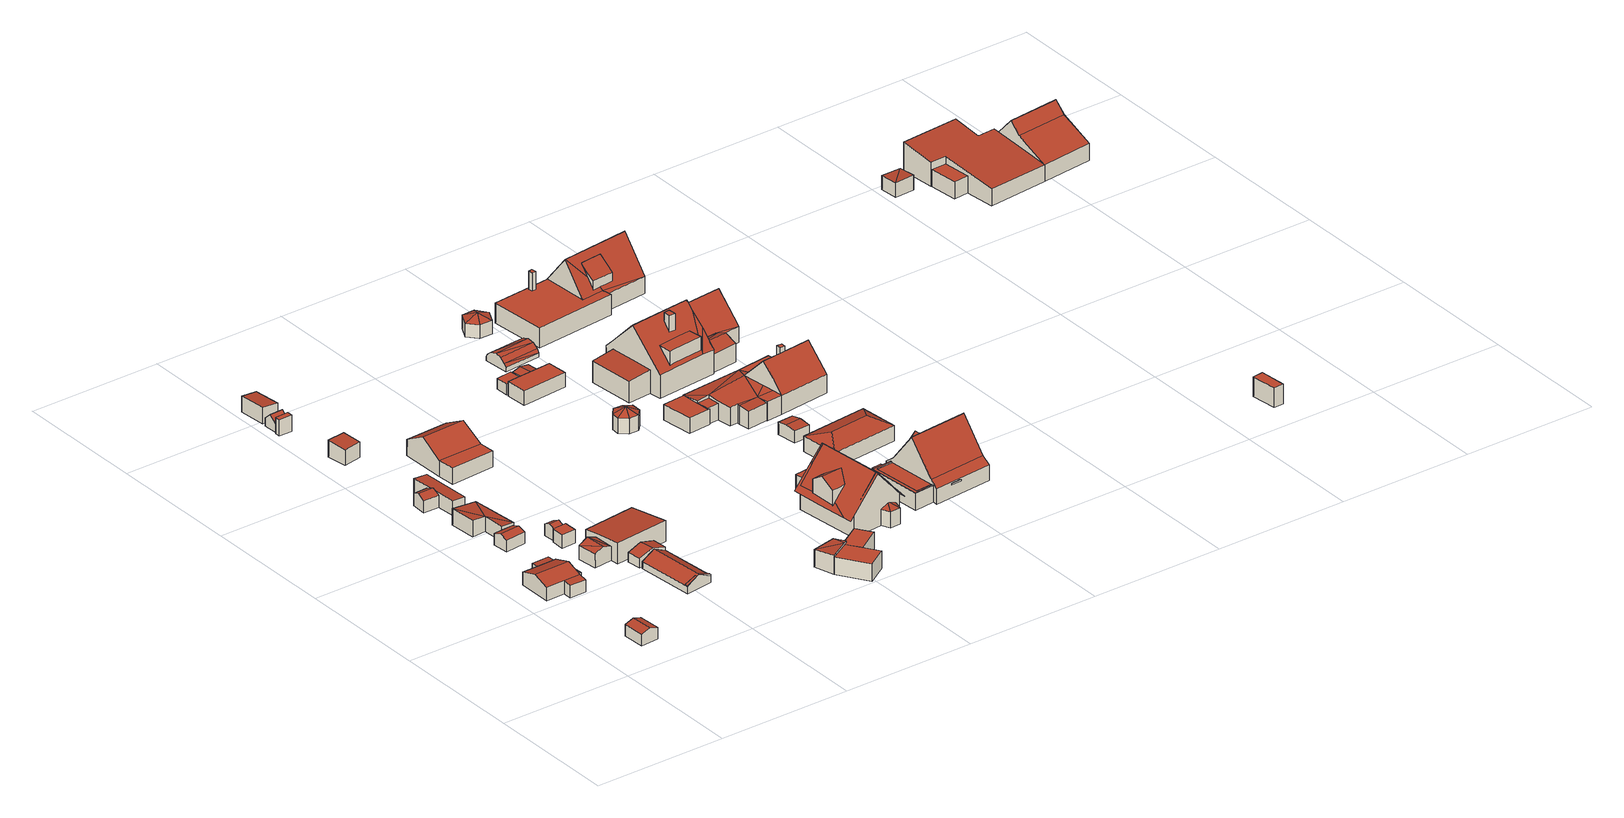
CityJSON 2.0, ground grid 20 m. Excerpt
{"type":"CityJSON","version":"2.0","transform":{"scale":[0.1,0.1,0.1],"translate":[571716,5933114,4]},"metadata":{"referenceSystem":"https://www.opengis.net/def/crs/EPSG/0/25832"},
"CityObjects":{
"building1":{"type":"Building","attributes":{"Grundfläche 2D":"9.107479","Grundhöhe NN":"5.268"},"geometry":[{"type":"Solid","lod":"3","boundaries":[[[[0,1,2,3]],[[4,0,3,5]],[[5,3,2,6,7]],[[4,5,7,8]],[[1,0,4,8,9]],[[2,1,9,6]],[[7,6,9,8]]]],"semantics":{"surfaces":[{"type":"RoofSurface"},{"type":"WallSurface"},{"type":"GroundSurface"}],"values":[[0,0,1,1,1,1,2]]}}]},
"building2":{"type":"Building","attributes":{"Grundfläche 2D":"30.522580","Grundhöhe NN":"5.311"},"geometry":[{"type":"Solid","lod":"3","boundaries":[[[[10,11,12,13,14]],[[13,15,16,14]],[[11,10,17,18,19]],[[12,11,19,20,21]],[[13,12,21,22]],[[15,13,22,23]],[[16,15,23,24]],[[17,10,14,16,24,25]],[[19,18,17,25,26,20]],[[21,20,26,25,24,23,22]]]],"semantics":{"surfaces":[{"type":"RoofSurface"},{"type":"WallSurface"},{"type":"GroundSurface"}],"values":[[0,0,0,1,1,1,1,1,1,2]]}}]},
"building3":{"type":"Building","attributes":{"Grundfläche 2D":"3.309579","Grundhöhe NN":"5.082"},"geometry":[{"type":"Solid","lod":"3","boundaries":[[[[27,28,18,29]],[[30,31,29,18]],[[31,32,27,29]],[[32,33,28,27]],[[33,30,18,28]],[[33,32,31,30]]]],"semantics":{"surfaces":[{"type":"RoofSurface"},{"type":"WallSurface"},{"type":"GroundSurface"}],"values":[[0,1,1,1,1,2]]}}]},
"building4":{"type":"Building","attributes":{"Grundfläche 2D":"2.795932","Grundhöhe NN":"5.050"},"geometry":[{"type":"Solid","lod":"3","boundaries":[[[[34,35,36,37]],[[35,34,38,39]],[[36,35,39,40]],[[37,36,40,41]],[[34,37,41,38]],[[39,38,41,40]]]],"semantics":{"surfaces":[{"type":"RoofSurface"},{"type":"WallSurface"},{"type":"GroundSurface"}],"values":[[0,1,1,1,1,2]]}}]},
"building5":{"type":"Building","attributes":{"Grundfläche 2D":"7.378023","Grundhöhe NN":"5.261"},"geometry":[{"type":"Solid","lod":"3","boundaries":[[[[42,43,44,45,46]],[[47,43,42,48]],[[49,46,45,44,50,51]],[[48,42,46,49,52]],[[47,48,52,53]],[[50,44,43,47,53]],[[52,49,51,50,53]]]],"semantics":{"surfaces":[{"type":"RoofSurface"},{"type":"WallSurface"},{"type":"GroundSurface"}],"values":[[0,0,1,1,1,1,2]]}}]},
"building6":{"type":"Building","attributes":{"Grundfläche 2D":"23.158324","Grundhöhe NN":"5.253"},"geometry":[{"type":"Solid","lod":"3","boundaries":[[[[54,55,56]],[[54,56,57]],[[54,57,58]],[[54,58,59]],[[51,60,56,55]],[[60,61,57,56]],[[61,62,58,57]],[[62,63,59,58]],[[63,64,54,59]],[[64,51,55,54]],[[64,63,62,61,60,51]]]],"semantics":{"surfaces":[{"type":"RoofSurface"},{"type":"WallSurface"},{"type":"GroundSurface"}],"values":[[0,0,0,0,1,1,1,1,1,1,2]]}}]},
"building7":{"type":"Building","attributes":{"Grundfläche 2D":"5.495051","Grundhöhe NN":"5.342"},"geometry":[{"type":"Solid","lod":"3","boundaries":[[[[65,66,67,68]],[[69,66,65,70]],[[68,67,71,72]],[[70,65,68,72,73]],[[69,70,73,74]],[[71,67,66,69,74]],[[73,72,71,74]]]],"semantics":{"surfaces":[{"type":"RoofSurface"},{"type":"WallSurface"},{"type":"GroundSurface"}],"values":[[0,0,1,1,1,1,2]]}}]},
"building8":{"type":"Building","attributes":{"Grundfläche 2D":"8.933098","Grundhöhe NN":"5.377"},"geometry":[{"type":"Solid","lod":"3","boundaries":[[[[75,76,77]],[[78,76,75]],[[78,75,79]],[[78,79,80]],[[77,76,81,82]],[[79,75,77,82,83]],[[80,79,83,84]],[[81,76,78,80,84]],[[82,81,84,83]]]],"semantics":{"surfaces":[{"type":"RoofSurface"},{"type":"WallSurface"},{"type":"GroundSurface"}],"values":[[0,0,0,0,1,1,1,1,2]]}}]},
"building9":{"type":"Building","attributes":{"Grundfläche 2D":"15.048621","Grundhöhe NN":"5.304"},"geometry":[{"type":"Solid","lod":"3","boundaries":[[[[85,86,87,88,89]],[[87,86,90,91]],[[89,88,87,91,92]],[[85,89,92,93]],[[86,85,93,90]],[[91,90,93,92]]]],"semantics":{"surfaces":[{"type":"RoofSurface"},{"type":"WallSurface"},{"type":"GroundSurface"}],"values":[[0,1,1,1,1,2]]}}]},
"building10":{"type":"Building","attributes":{"Grundfläche 2D":"4.086401","Grundhöhe NN":"5.202"},"geometry":[{"type":"Solid","lod":"3","boundaries":[[[[94,95,96,97]],[[95,94,98,99]],[[96,95,99,100]],[[97,96,100,101]],[[94,97,101,98]],[[99,98,101,100]]]],"semantics":{"surfaces":[{"type":"RoofSurface"},{"type":"WallSurface"},{"type":"GroundSurface"}],"values":[[0,1,1,1,1,2]]}}]},
"building11":{"type":"Building","attributes":{"Grundfläche 2D":"3.259705","Grundhöhe NN":"5.082"},"geometry":[{"type":"Solid","lod":"3","boundaries":[[[[102,103,104,105]],[[106,103,102,107]],[[105,104,108,109]],[[110,107,102,105,109,111]],[[106,107,110,112]],[[108,104,103,106,112]],[[111,109,108,112,110]]]],"semantics":{"surfaces":[{"type":"RoofSurface"},{"type":"WallSurface"},{"type":"GroundSurface"}],"values":[[0,0,1,1,1,1,2]]}}]},
"building12":{"type":"Building","attributes":{"Grundfläche 2D":"8.067990","Grundhöhe NN":"5.409"},"geometry":[{"type":"Solid","lod":"3","boundaries":[[[[113,114,115,116]],[[117,118,116,115]],[[118,119,113,116]],[[119,120,114,113]],[[120,117,115,114]],[[120,119,118,117]]]],"semantics":{"surfaces":[{"type":"RoofSurface"},{"type":"WallSurface"},{"type":"GroundSurface"}],"values":[[0,1,1,1,1,2]]}}]},
"building13":{"type":"Building","attributes":{"Grundfläche 2D":"1.731195","Grundhöhe NN":"5.186"},"geometry":[{"type":"Solid","lod":"3","boundaries":[[[[121,122,123,124]],[[125,126,124,123]],[[126,127,121,124]],[[127,128,122,121]],[[128,125,123,122]],[[128,127,126,125]]]],"semantics":{"surfaces":[{"type":"RoofSurface"},{"type":"WallSurface"},{"type":"GroundSurface"}],"values":[[0,1,1,1,1,2]]}}]},
"building14":{"type":"Building","attributes":{"Grundfläche 2D":"35.923125","Grundhöhe NN":"5.287"},"children":["building14-1"],"geometry":[{"type":"Solid","lod":"3","boundaries":[[[[129,130,131,132,133,134]],[[131,130,129,135,136,137]],[[135,129,134,138,139]],[[137,136,135,139,140]],[[132,131,137,140,141]],[[134,133,132,141,138]],[[139,138,141,140]]]],"semantics":{"surfaces":[{"type":"RoofSurface"},{"type":"WallSurface"},{"type":"GroundSurface"}],"values":[[0,0,1,1,1,1,2]]}}]},
"building14-1":{"type":"BuildingInstallation","parents":["building14"],"geometry":[{"type":"MultiSurface","lod":"3","boundaries":[[[142,130,131,143]],[[131,130,144,145]],[[130,142,133]],[[136,144,130]],[[136,137,145,144]],[[131,145,137]],[[132,143,131]],[[142,143,132,133]]],"semantics":{"surfaces":[{"type":"RoofSurface"},{"type":"WallSurface"}],"values":[0,0,1,1,1,1,1,1]}}]},
"building15":{"type":"Building","attributes":{"Grundfläche 2D":"4.136257","Grundhöhe NN":"5.397"},"geometry":[{"type":"Solid","lod":"3","boundaries":[[[[146,147,148,149]],[[150,147,146,151]],[[149,148,152,153]],[[151,146,149,153,154]],[[150,151,154,155]],[[152,148,147,150,155]],[[154,153,152,155]]]],"semantics":{"surfaces":[{"type":"RoofSurface"},{"type":"WallSurface"},{"type":"GroundSurface"}],"values":[[0,0,1,1,1,1,2]]}}]},
"building16":{"type":"Building","attributes":{"Grundfläche 2D":"9.701628","Grundhöhe NN":"5.287"},"geometry":[{"type":"Solid","lod":"3","boundaries":[[[[156,157,158,159]],[[160,156,159,161]],[[161,159,158,162,163]],[[160,161,163,164]],[[157,156,160,164,165]],[[158,157,165,162]],[[163,162,165,164]]]],"semantics":{"surfaces":[{"type":"RoofSurface"},{"type":"WallSurface"},{"type":"GroundSurface"}],"values":[[0,0,1,1,1,1,2]]}}]},
"building17":{"type":"Building","attributes":{"Grundfläche 2D":"10.445511","Grundhöhe NN":"5.448"},"geometry":[{"type":"Solid","lod":"3","boundaries":[[[[166,167,168,169]],[[170,171,169,168]],[[171,172,166,169]],[[172,173,167,166]],[[173,170,168,167]],[[173,172,171,170]]]],"semantics":{"surfaces":[{"type":"RoofSurface"},{"type":"WallSurface"},{"type":"GroundSurface"}],"values":[[0,1,1,1,1,2]]}}]},
"building18":{"type":"Building","attributes":{"Grundfläche 2D":"50.109393","Grundhöhe NN":"5.236"},"geometry":[{"type":"Solid","lod":"3","boundaries":[[[[174,175,176,177,178]],[[176,175,179,180]],[[178,177,176,180,181]],[[174,178,181,182]],[[175,174,182,179]],[[180,179,182,181]]]],"semantics":{"surfaces":[{"type":"RoofSurface"},{"type":"WallSurface"},{"type":"GroundSurface"}],"values":[[0,1,1,1,1,2]]}}]},
"building19":{"type":"Building","attributes":{"Grundfläche 2D":"62.368605","Grundhöhe NN":"5.323"},"geometry":[{"type":"Solid","lod":"3","boundaries":[[[[183,184,185,186]],[[187,184,183,188]],[[189,187,188,190]],[[186,185,191,192]],[[188,183,186,192,193]],[[191,185,184,187,194]],[[190,188,193,195]],[[189,190,195,196]],[[187,189,196,194]],[[192,191,194,196,195,193]]]],"semantics":{"surfaces":[{"type":"RoofSurface"},{"type":"WallSurface"},{"type":"GroundSurface"}],"values":[[0,0,0,1,1,1,1,1,1,2]]}}]},
"building20":{"type":"Building","attributes":{"Grundfläche 2D":"9.071957","Grundhöhe NN":"4.939"},"geometry":[{"type":"Solid","lod":"3","boundaries":[[[[197,198,199]],[[198,200,199]],[[201,198,197]],[[197,199,202,203]],[[201,197,203,204]],[[200,198,201,204,205]],[[199,200,205,202]],[[205,204,203,202]]]],"semantics":{"surfaces":[{"type":"RoofSurface"},{"type":"WallSurface"},{"type":"GroundSurface"}],"values":[[0,0,0,1,1,1,1,2]]}}]},
"building21":{"type":"Building","attributes":{"Grundfläche 2D":"18.110851","Grundhöhe NN":"4.936"},"geometry":[{"type":"Solid","lod":"3","boundaries":[[[[206,207,208,209]],[[207,206,204,210]],[[208,207,210,211]],[[209,208,211,212]],[[206,209,212,204]],[[210,204,212,211]]]],"semantics":{"surfaces":[{"type":"RoofSurface"},{"type":"WallSurface"},{"type":"GroundSurface"}],"values":[[0,1,1,1,1,2]]}}]},
"building22":{"type":"Building","attributes":{"Grundfläche 2D":"11.446775","Grundhöhe NN":"4.910"},"geometry":[{"type":"Solid","lod":"3","boundaries":[[[[213,214,215,209,216,217]],[[215,214,218,205]],[[209,215,205,212]],[[216,209,212,219]],[[217,216,219,220]],[[213,217,220,221]],[[214,213,221,218]],[[221,220,219,212,205,218]]]],"semantics":{"surfaces":[{"type":"RoofSurface"},{"type":"WallSurface"},{"type":"GroundSurface"}],"values":[[0,1,1,1,1,1,1,2]]}}]},
"building23":{"type":"Building","attributes":{"Grundfläche 2D":"4.540451","Grundhöhe NN":"5.444"},"geometry":[{"type":"Solid","lod":"3","boundaries":[[[[222,223,224,225]],[[226,227,225,224]],[[227,228,222,225]],[[228,229,223,222]],[[229,226,224,223]],[[229,228,227,226]]]],"semantics":{"surfaces":[{"type":"RoofSurface"},{"type":"WallSurface"},{"type":"GroundSurface"}],"values":[[0,1,1,1,1,2]]}}]},
"building24":{"type":"Building","attributes":{"Grundfläche 2D":"101.435921","Grundhöhe NN":"5.129"},"geometry":[{"type":"Solid","lod":"3","boundaries":[[[[230,231,232,233,234,235]],[[236,237,234,233,238,239]],[[240,241,242,243,244,245,246,247,248,249,250]],[[251,242,241,240,250,252,253,254,255],[256,257,258,259,260,239,238,233,232,231,261]],[[262,263,264]],[[264,263,265,266]],[[265,267,266]],[[268,269,270,271,272,273,274,275]],[[231,230,235,256,261]],[[237,236,239,260,259]],[[258,257,256,235,234,237,259]],[[276,266,267,277]],[[264,266,276,278]],[[278,279,262,264]],[[280,281,282,271,270,269]],[[272,271,282,283]],[[283,284,273,272]],[[269,268,275,274,273,284,285,286,287,240,288,289,290,291,292,280]],[[293,294,295,286,285,296]],[[265,263,262,279,297,298,299,241,300,293,296,277,267]],[[291,301,298,297,292]],[[276,277,296,285,284,283,282,281,280,292,297,279,278]],[[240,287,286,295,294,293,300,241,242,251,255,254,253,252,250]],[[241,299,298,301,291,290,289,288,240,250,249,248,247,246,245,244,243,242]]]],"semantics":{"surfaces":[{"type":"RoofSurface"},{"type":"WallSurface"},{"type":"GroundSurface"}],"values":[[0,0,0,0,0,0,0,0,1,1,1,1,1,1,1,1,1,1,1,1,1,2,0,0]]}}]},
"building25":{"type":"Building","attributes":{"Grundfläche 2D":"9.179767","Grundhöhe NN":"5.088"},"geometry":[{"type":"Solid","lod":"3","boundaries":[[[[302,303,304]],[[302,305,303]],[[302,304,306]],[[302,306,307]],[[302,307,308]],[[302,308,309]],[[302,309,310]],[[302,310,305]],[[311,312,304,303]],[[312,313,306,304]],[[313,314,307,306]],[[314,315,308,307]],[[315,316,309,308]],[[316,317,310,309]],[[317,318,305,310]],[[318,311,303,305]],[[312,311,318,317,316,315,314,313]]]],"semantics":{"surfaces":[{"type":"RoofSurface"},{"type":"WallSurface"},{"type":"GroundSurface"}],"values":[[0,0,0,0,0,0,0,0,1,1,1,1,1,1,1,1,2]]}}]},
"building26":{"type":"Building","attributes":{"Grundfläche 2D":"22.083072","Grundhöhe NN":"5.444"},"geometry":[{"type":"Solid","lod":"3","boundaries":[[[[319,320,321,322]],[[323,324,322,321]],[[324,325,319,322]],[[325,326,320,319]],[[326,323,321,320]],[[326,325,324,323]]]],"semantics":{"surfaces":[{"type":"RoofSurface"},{"type":"WallSurface"},{"type":"GroundSurface"}],"values":[[0,1,1,1,1,2]]}}]},
"building27":{"type":"Building","attributes":{"Grundfläche 2D":"4.870358","Grundhöhe NN":"5.444"},"geometry":[{"type":"Solid","lod":"3","boundaries":[[[[327,328,329,330]],[[331,328,327,332]],[[330,329,333,334]],[[332,327,330,334,335]],[[331,332,335,336]],[[333,329,328,331,336]],[[334,333,336,335]]]],"semantics":{"surfaces":[{"type":"RoofSurface"},{"type":"WallSurface"},{"type":"GroundSurface"}],"values":[[0,0,1,1,1,1,2]]}}]},
"building28":{"type":"Building","attributes":{"Grundfläche 2D":"22.021968","Grundhöhe NN":"5.492"},"geometry":[{"type":"Solid","lod":"3","boundaries":[[[[337,338,339]],[[340,338,337]],[[340,337,341]],[[342,341,343]],[[344,341,342]],[[340,341,344]],[[345,343,346]],[[342,343,345]],[[347,345,346,348]],[[349,348,350]],[[347,348,349]],[[339,338,351,352]],[[350,348,346,343,341,337,339,352,353]],[[349,350,353,354]],[[351,338,340,344,342,345,347,349,354,355]],[[354,353,352,351,355]]]],"semantics":{"surfaces":[{"type":"RoofSurface"},{"type":"WallSurface"},{"type":"GroundSurface"}],"values":[[0,0,0,0,0,0,0,0,0,0,0,1,1,1,1,2]]}}]},
"building29":{"type":"Building","attributes":{"Grundfläche 2D":"10.444288","Grundhöhe NN":"5.514"},"geometry":[{"type":"Solid","lod":"3","boundaries":[[[[356,357,358]],[[356,359,357]],[[356,358,360]],[[356,360,361]],[[356,361,362]],[[356,362,359]],[[363,364,358,357]],[[364,365,360,358]],[[365,366,361,360]],[[366,367,362,361]],[[367,368,359,362]],[[368,363,357,359]],[[368,367,366,365,364,363]]]],"semantics":{"surfaces":[{"type":"RoofSurface"},{"type":"WallSurface"},{"type":"GroundSurface"}],"values":[[0,0,0,0,0,0,1,1,1,1,1,1,2]]}}]},
"building30":{"type":"Building","attributes":{"Grundfläche 2D":"7.671510","Grundhöhe NN":"5.218"},"geometry":[{"type":"Solid","lod":"3","boundaries":[[[[369,370,371,372]],[[373,370,369,374]],[[372,371,375,376]],[[374,369,372,376,377]],[[373,374,377,378]],[[375,371,370,373,378]],[[376,375,378,377]]]],"semantics":{"surfaces":[{"type":"RoofSurface"},{"type":"WallSurface"},{"type":"GroundSurface"}],"values":[[0,0,1,1,1,1,2]]}}]},
"building31":{"type":"Building","attributes":{"Grundfläche 2D":"111.359344","Grundhöhe NN":"5.081"},"children":["building31-1","building31-2","building31-3","building31-4"],"geometry":[{"type":"Solid","lod":"3","boundaries":[[[[379,380,381,382,383,384,385]],[[386,387,388,389,390,391]],[[387,392,393,388]],[[392,394,395,393]],[[396,395,394,397,398,399,400,401]],[[383,382,381,380,379,402,403,399,398,397,394,392,387,386,391,404,405]],[[401,400,399,403,406,396]],[[389,388,393,395,396,406,407]],[[391,390,389,407,404]],[[384,383,405,408]],[[385,384,408,409]],[[379,385,409,402]],[[408,405,404,407,406,403,402,409]]]],"semantics":{"surfaces":[{"type":"RoofSurface"},{"type":"WallSurface"},{"type":"GroundSurface"}],"values":[[0,0,0,0,0,1,1,1,1,1,1,1,2]]}}]},
"building31-1":{"type":"BuildingInstallation","parents":["building31"],"geometry":[{"type":"MultiSurface","lod":"3","boundaries":[[[410,411,412,413,414,415,416,417]],[[383,412,411,382]],[[383,384,413,412]],[[385,414,413,384]],[[385,379,415,414]],[[380,416,415,379]],[[417,416,380,418]],[[410,417,418,419]],[[419,382,411,410]]],"semantics":{"surfaces":[{"type":"RoofSurface"},{"type":"WallSurface"}],"values":[0,1,1,1,1,1,1,1,1]}}]},
"building31-2":{"type":"BuildingInstallation","parents":["building31"],"geometry":[{"type":"MultiSurface","lod":"3","boundaries":[[[420,421,422,423]],[[424,425,420,423]],[[426,424,423,422]],[[425,427,421,420]],[[427,426,422,421]],[[427,425,424,426]]],"semantics":{"surfaces":[{"type":"RoofSurface"},{"type":"WallSurface"},{"type":"OuterCeilingSurface"}],"values":[0,1,1,1,1,2]}}]},
"building31-3":{"type":"BuildingInstallation","parents":["building31"],"geometry":[{"type":"MultiSurface","lod":"3","boundaries":[[[428,429,430,431]],[[432,433,428,431]],[[434,432,431,430]],[[433,435,429,428]],[[435,434,430,429]],[[435,433,432,434]]],"semantics":{"surfaces":[{"type":"RoofSurface"},{"type":"WallSurface"},{"type":"OuterCeilingSurface"}],"values":[0,1,1,1,1,2]}}]},
"building31-4":{"type":"BuildingInstallation","parents":["building31"],"geometry":[{"type":"MultiSurface","lod":"3","boundaries":[[[436,437,438,439,440]],[[441,442,437,436]],[[442,443,438,437]],[[443,444,439,438]],[[444,445,440,439]],[[445,441,436,440]],[[444,443,442,441,445]]],"semantics":{"surfaces":[{"type":"RoofSurface"},{"type":"WallSurface"},{"type":"OuterCeilingSurface"}],"values":[0,1,1,1,1,1,2]}}]},
"building32":{"type":"Building","attributes":{"Grundfläche 2D":"60.889525","Grundhöhe NN":"5.200"},"geometry":[{"type":"Solid","lod":"3","boundaries":[[[[446,447,448,449]],[[447,450,448]],[[446,449,451]],[[447,446,451,450]],[[452,453,449,448]],[[453,454,451,449]],[[454,455,450,451]],[[455,452,448,450]],[[455,454,453,452]]]],"semantics":{"surfaces":[{"type":"RoofSurface"},{"type":"WallSurface"},{"type":"GroundSurface"}],"values":[[0,0,0,0,1,1,1,1,2]]}}]},
"building33":{"type":"Building","attributes":{"Grundfläche 2D":"154.657405","Grundhöhe NN":"5.191"},"children":["building33-1"],"geometry":[{"type":"Solid","lod":"3","boundaries":[[[[456,457,458,459,460,461,462,463]],[[464,465,466,459,458,457,456]],[[467,468,469,470]],[[471,472,473,474]],[[475,476,477,478,479,480,481]],[[482,483,484,485]],[[486,487,482]],[[487,463,482]],[[463,462,482]],[[481,488,487,486]],[[489,490,491,474,463,487]],[[491,471,474]],[[492,493,465,494,474]],[[494,495,474]],[[495,463,474]],[[469,480,479,470]],[[496,497,467,470,479,478]],[[471,498,499,472]],[[473,472,499,500]],[[464,456,463,495,494,465]],[[466,465,501,502]],[[460,459,466,502,503]],[[484,483,462,461,460,503,504]],[[475,481,505,506]],[[476,475,506,507]],[[477,476,507,508]],[[478,477,508,496]],[[485,484,504,509]],[[482,485,509,510]],[[486,482,510,511]],[[469,488,481,486,511,505,481,480]],[[488,469,468,487]],[[512,490,489,487,468,467,497]],[[491,490,512,513]],[[471,491,513,498]],[[473,500,514,493,492,474]],[[465,493,514,501]],[[483,482,462]],[[504,503,502,501,514,500,499,498,513,512,497,496,508,507,506,505,511,510,509]]]],"semantics":{"surfaces":[{"type":"RoofSurface"},{"type":"WallSurface"},{"type":"GroundSurface"}],"values":[[0,0,0,0,0,0,0,0,0,0,0,0,0,0,0,1,1,1,1,1,1,1,1,1,1,1,1,1,1,1,1,1,1,1,1,1,1,1,2]]}}]},
"building33-1":{"type":"BuildingInstallation","parents":["building33"],"geometry":[{"type":"MultiSurface","lod":"3","boundaries":[[[515,516,517,518]],[[519,520,515,518]],[[521,516,515,520]],[[522,517,516,521]],[[522,519,518,517]]],"semantics":{"surfaces":[{"type":"RoofSurface"},{"type":"WallSurface"}],"values":[0,1,1,1,1]}}]},
"building34":{"type":"Building","attributes":{"Grundfläche 2D":"205.740576","Grundhöhe NN":"5.303"},"children":["building34-1"],"geometry":[{"type":"Solid","lod":"3","boundaries":[[[[523,524,525,526,527,528]],[[529,530,531,532,533]],[[534,535,529,533]],[[536,537,538,539,535,534,533],[540,541,542,525,524,523]],[[543,544,538,545,546]],[[538,544,539]],[[547,548,549]],[[550,549,548]],[[551,552,553,554]],[[555,556,551]],[[551,556,552]],[[553,552,557,558]],[[559,560,561,562]],[[550,530,563,564]],[[529,563,530]],[[565,563,529]],[[555,566,565,529,567,568,556]],[[566,555,569]],[[523,528,540]],[[526,525,542]],[[542,541,540,528,527,526]],[[570,531,530,548,547,571]],[[562,572,573,536,533,532,531,570,574,559]],[[545,538,537,536,573,575]],[[552,556,568,567,534,576,577,543,545,575,578,557]],[[549,550,579,580]],[[580,571,547,549]],[[551,554,581,582]],[[582,569,551]],[[569,555,551]],[[583,558,557,578]],[[581,554,553,558,583]],[[560,559,574,584]],[[561,560,584,585]],[[562,561,585,572]],[[530,550,564,586,579,550,548]],[[566,569,582,587]],[[563,565,566,587,588]],[[564,563,588,586]],[[584,574,570,571,580,579,586,588,587,582,581,583,578,575,573,572,585]],[[544,543,546,545,543,577]],[[535,539,544,577,576,534]],[[535,534,567,529]]]],"semantics":{"surfaces":[{"type":"RoofSurface"},{"type":"WallSurface"},{"type":"GroundSurface"}],"values":[[0,0,0,0,0,0,0,0,0,0,0,0,0,0,0,0,0,0,1,1,1,1,1,1,1,1,1,1,1,1,1,1,1,1,1,1,1,1,1,2,0,0,0]]}}]},
"building34-1":{"type":"BuildingInstallation","parents":["building34"],"geometry":[{"type":"MultiSurface","lod":"3","boundaries":[[[589,590,591,592]],[[592,591,593,594]],[[589,592,594,595]],[[590,589,595,596]],[[591,590,596,593]]],"semantics":{"surfaces":[{"type":"RoofSurface"},{"type":"WallSurface"}],"values":[0,1,1,1,1]}}]},
"building35":{"type":"Building","attributes":{"Grundfläche 2D":"3.014856","Grundhöhe NN":"5.181"},"geometry":[{"type":"Solid","lod":"3","boundaries":[[[[597,598,599]],[[600,598,597]],[[601,597,599,602]],[[602,599,598,603,604]],[[601,602,604,605]],[[600,597,601,605,606]],[[598,600,606,603]],[[604,603,606,605]]]],"semantics":{"surfaces":[{"type":"RoofSurface"},{"type":"WallSurface"},{"type":"GroundSurface"}],"values":[[0,0,0,1,1,1,1,2]]}}]},
"building36":{"type":"Building","attributes":{"Grundfläche 2D":"160.815297","Grundhöhe NN":"5.260"},"children":["building36-1","building36-2"],"geometry":[{"type":"Solid","lod":"3","boundaries":[[[[607,608,609]],[[610,611,607]],[[611,608,607]],[[612,613,610,614,615]],[[610,613,612,615,616,611]],[[615,617,618]],[[617,619,618]],[[618,616,615]],[[620,621,622,623,624,617,615,614,625]],[[614,610,607,609,626,627,625]],[[616,618,628,629]],[[608,611,616,629,630]],[[609,608,630,626]],[[620,625,627,631]],[[621,620,631,632]],[[622,621,632,633]],[[622,633,628,618,623]],[[623,618,619,624]],[[619,617,624]],[[626,630,629,628,633,632,631,627]]]],"semantics":{"surfaces":[{"type":"RoofSurface"},{"type":"WallSurface"},{"type":"GroundSurface"}],"values":[[0,0,0,0,0,0,0,0,0,1,1,1,1,1,1,1,1,1,1,2]]}}]},
"building36-1":{"type":"BuildingInstallation","parents":["building36"],"geometry":[{"type":"MultiSurface","lod":"3","boundaries":[[[634,635,636,637,638,639,640]],[[641,642,637,636,643]],[[642,644,638,637]],[[644,613,645,640,639,638]],[[646,643,636,635,634,640,645,612,647]]],"semantics":{"surfaces":[{"type":"RoofSurface"},{"type":"WallSurface"}],"values":[0,1,1,1,1]}}]},
"building36-2":{"type":"BuildingInstallation","parents":["building36"],"geometry":[{"type":"MultiSurface","lod":"3","boundaries":[[[648,649,650,651]],[[651,650,652,653]],[[653,654,648,651]],[[649,648,654,655]],[[650,649,655,652]]],"semantics":{"surfaces":[{"type":"RoofSurface"},{"type":"WallSurface"}],"values":[0,1,1,1,1]}}]},
"building37":{"type":"Building","attributes":{"Grundfläche 2D":"6.082642","Grundhöhe NN":"4.853"},"geometry":[{"type":"Solid","lod":"3","boundaries":[[[[656,657,658,659]],[[660,661,659,658]],[[661,662,656,659]],[[662,663,657,656]],[[663,660,658,657]],[[663,662,661,660]]]],"semantics":{"surfaces":[{"type":"RoofSurface"},{"type":"WallSurface"},{"type":"GroundSurface"}],"values":[[0,1,1,1,1,2]]}}]},
"building38":{"type":"Building","attributes":{"Grundfläche 2D":"8.511228","Grundhöhe NN":"5.298"},"geometry":[{"type":"Solid","lod":"3","boundaries":[[[[664,665,666]],[[664,666,667]],[[668,669,666,665]],[[669,670,667,666]],[[670,671,664,667]],[[671,668,665,664]],[[671,670,669,668]]]],"semantics":{"surfaces":[{"type":"RoofSurface"},{"type":"WallSurface"},{"type":"GroundSurface"}],"values":[[0,0,1,1,1,1,2]]}}]},
"building39":{"type":"Building","attributes":{"Grundfläche 2D":"217.164373","Grundhöhe NN":"5.274"},"geometry":[{"type":"Solid","lod":"3","boundaries":[[[[672,673,674,675,676,677,678,679,680,681]],[[682,683,673,684,685,686]],[[684,687,688,685]],[[689,672,690,688,687]],[[691,692,693,694]],[[683,674,673]],[[674,683,695,696,675]],[[676,675,696,697]],[[677,676,697,698]],[[678,677,698,699]],[[694,680,679,678,699,700,691]],[[701,681,680,694,693,702]],[[672,681,701,703]],[[682,686,704,705]],[[682,705,695,683]],[[684,673,672,689,687]],[[690,672,703,706]],[[686,685,688,690,706,704]],[[692,691,700,707]],[[693,692,707,702]],[[695,705,704,706,703,701,702,707,700,699,698,697,696]]]],"semantics":{"surfaces":[{"type":"RoofSurface"},{"type":"WallSurface"},{"type":"GroundSurface"}],"values":[[0,0,0,0,0,1,1,1,1,1,1,1,1,1,1,1,1,1,1,1,2]]}}]}
},
"vertices":[
[71,46,34],[84,47,30],[82,80,30],[69,79,34],[57,45,30],[55,78,30],[82,80,13],[55,78,13],[57,45,13],[84,47,13],
[83,235,41],[29,235,41],[29,210,33],[58,211,33],[83,211,33],[58,198,31],[83,198,31],[83,262,32],[80,262,32],[29,261,32],[29,261,13],[29,210,13],[58,211,13],[58,198,13],[83,198,13],[83,262,13],[80,262,13],
[53,273,31],[53,261,32],[80,274,31],[80,262,11],[80,274,11],[53,273,11],[53,261,11],
[83,254,29],[83,219,29],[91,219,29],[90,254,29],[83,254,10],[83,219,10],[91,219,10],[90,254,10],
[63,353,34],[94,355,34],[93,367,30],[75,366,30],[62,365,30],[95,344,30],[64,341,30],[62,365,13],[93,367,13],[75,366,13],[64,341,13],[95,344,13],
[73,399,35],[75,366,35],[96,369,32],[90,441,32],[50,438,37],[52,398,37],[96,369,13],[90,441,13],[50,438,13],[52,398,13],[73,399,13],
[40,496,36],[63,496,36],[62,508,31],[40,507,31],[63,484,31],[39,484,31],[62,508,13],[40,507,13],[39,484,13],[63,484,13],
[142,239,41],[125,268,35],[128,238,35],[140,270,41],[156,241,35],[155,272,35],[125,268,14],[128,238,14],[156,241,14],[155,272,14],
[85,458,33],[81,533,33],[60,533,34],[63,496,34],[65,457,34],[81,533,13],[60,533,13],[65,457,13],[85,458,13],
[148,327,32],[127,326,32],[127,306,32],[148,307,32],[148,327,12],[127,326,12],[127,306,12],[148,307,12],
[145,338,33],[130,337,33],[131,326,28],[146,327,28],[130,348,28],[145,348,28],[131,326,11],[146,327,11],[145,348,11],[145,338,11],[130,348,11],
[31,641,37],[58,645,37],[54,674,39],[27,671,39],[54,674,14],[27,671,14],[31,641,14],[58,645,14],
[11,754,36],[31,754,36],[31,763,36],[11,762,36],[31,763,12],[11,762,12],[11,754,12],[31,754,12],
[198,205,33],[205,122,33],[205,118,33],[225,120,23],[225,124,23],[218,207,23],[177,202,23],[184,120,23],[184,115,23],[218,207,13],[177,202,13],[184,115,13],[225,120,13],
[225,124,25],[225,120,25],[184,120,25],[184,115,25],
[10,772,36],[30,773,36],[30,783,26],[10,783,26],[31,763,26],[11,762,26],[30,783,14],[10,783,14],[11,762,14],[31,763,14],
[197,207,34],[219,209,27],[217,231,27],[194,228,34],[175,205,27],[172,226,27],[217,231,13],[172,226,13],[175,205,13],[219,209,13],
[33,832,34],[8,830,37],[11,789,38],[36,791,35],[11,789,14],[36,791,14],[33,832,14],[8,830,14],
[243,240,43],[235,301,37],[154,292,37],[156,273,39],[160,232,43],[235,301,12],[154,292,12],[160,232,12],[243,240,12],
[111,580,56],[177,583,56],[176,617,37],[110,614,37],[179,548,37],[111,546,37],[180,524,37],[113,520,37],[176,617,13],[110,614,13],[111,546,13],[179,548,13],[113,520,13],[180,524,13],
[359,77,35],[398,64,37],[394,83,36],[403,67,37],[368,47,37],[394,83,9],[359,77,9],[368,47,9],[403,67,9],
[368,47,35],[396,3,35],[426,22,35],[398,64,35],[396,3,9],[426,22,9],[398,64,9],
[432,89,35],[402,70,35],[403,67,35],[412,43,35],[447,66,35],[402,70,9],[412,43,9],[447,66,9],[432,89,9],
[305,659,30],[329,662,30],[328,681,30],[304,678,30],[328,681,14],[304,678,14],[305,659,14],[329,662,14],
[446,139,68],[456,140,68],[462,154,77],[465,160,80],[433,158,80],[435,138,68],[446,178,68],[432,177,68],[459,168,75],[452,179,68],[471,206,93],[481,107,93],[482,104,93],[489,105,84],[501,106,70],[515,107,55],[528,108,40],[528,111,40],[518,213,40],[509,212,50],[471,208,93],[442,100,49],[459,207,80],[424,204,40],[428,157,40],[434,99,40],[435,138,45],[434,152,45],[433,163,45],[432,177,46],[446,178,62],[446,139,58],[515,110,35],[504,109,40],[511,95,35],[501,108,40],[495,94,35],[489,107,35],[508,210,37],[509,210,37],[509,212,37],[505,248,36],[455,243,36],[460,205,37],[471,206,37],[472,206,37],[495,94,11],[489,107,11],[511,95,11],[515,110,11],[509,210,11],[509,212,11],[505,248,11],[455,243,11],[460,205,11],[431,202,11],[431,202,47],[469,206,90],[472,206,92],[508,210,50],[509,210,50],[510,210,48],[510,210,11],[442,103,49],[437,149,48],[435,165,48],[442,103,11],[521,110,11],[521,110,47],[501,108,71],[479,107,90],[512,196,48],
[380,505,42],[397,498,34],[397,513,34],[388,488,34],[386,521,34],[372,521,34],[363,511,34],[362,499,34],[373,489,34],[397,498,11],[397,513,11],[386,521,11],[372,521,11],[363,511,11],[362,499,11],[373,489,11],[388,488,11],
[307,624,35],[377,630,35],[375,661,35],[305,656,35],[375,661,14],[305,656,14],[307,624,14],[377,630,14],
[343,680,33],[345,662,33],[359,663,30],[357,682,30],[332,661,30],[330,679,30],[359,663,14],[357,682,14],[330,679,14],[332,661,14],
[336,740,26],[391,749,21],[336,744,21],[391,745,26],[336,734,31],[393,729,34],[337,724,34],[392,738,31],[394,720,32],[338,715,32],[395,713,26],[338,708,26],[395,710,21],[339,705,21],[391,749,15],[336,744,15],[339,705,15],[395,710,15],[395,713,15],
[372,810,43],[392,811,35],[381,828,35],[383,793,35],[361,827,35],[351,808,35],[363,793,35],[392,811,15],[381,828,15],[361,827,15],[351,808,15],[363,793,15],[383,793,15],
[525,356,32],[550,358,32],[548,373,30],[524,371,30],[551,341,30],[527,340,30],[548,373,12],[524,371,12],[527,340,12],[551,341,12],
[579,114,36],[578,116,36],[572,191,36],[571,192,36],[571,195,36],[541,193,36],[548,111,36],[571,192,42],[572,191,43],[661,199,43],[660,211,34],[604,206,34],[570,203,34],[575,155,90],[665,163,90],[578,118,43],[668,127,43],[669,115,34],[578,116,41],[579,114,39],[579,107,34],[603,109,34],[618,110,34],[579,114,11],[579,107,11],[570,203,11],[571,195,11],[669,115,11],[660,211,11],[541,193,11],[548,111,11],
[545,190,37],[571,192,37],[571,195,37],[541,193,37],[548,111,37],[579,114,37],[578,116,37],[552,114,37],[552,114,36],[545,190,36],
[603,107,33],[619,108,33],[618,110,33],[603,109,33],[603,109,31],[603,107,31],[618,110,31],[619,108,31],
[604,208,33],[589,207,33],[590,204,33],[604,206,33],[604,206,31],[604,208,31],[590,204,31],[589,207,31],
[547,193,33],[562,195,33],[561,203,33],[546,201,33],[547,194,33],[547,193,31],[562,195,31],[561,203,31],[546,201,31],[547,194,31],
[547,288,46],[608,294,46],[626,326,35],[523,316,35],[632,268,35],[529,258,35],[626,326,12],[523,316,12],[529,258,12],[632,268,12],
[555,444,76],[588,447,76],[595,448,76],[633,452,76],[630,487,40],[613,486,40],[561,480,40],[551,479,40],[557,426,58],[558,409,40],[637,417,40],[485,447,36],[484,466,36],[465,464,36],[466,445,36],[500,421,40],[502,405,38],[533,408,38],[531,424,40],[429,489,35],[434,441,35],[469,444,35],[469,446,35],[466,445,35],[465,464,35],[463,492,35],[559,501,35],[561,480,35],[613,486,35],[611,507,35],[463,493,35],[484,466,40],[465,464,39],[485,447,40],[487,425,40],[500,426,40],[533,408,40],[533,407,40],[557,426,40],[555,444,40],[469,446,12],[485,447,12],[500,421,12],[502,405,12],[533,408,12],[558,409,12],[637,417,12],[630,487,12],[613,486,12],[463,492,12],[429,489,12],[434,441,12],[469,444,12],[611,507,12],[559,501,12],[463,493,12],[487,425,12],[500,426,12],[533,407,12],
[587,450,81],[595,451,81],[595,458,81],[587,458,81],[587,458,65],[587,450,73],[595,451,73],[595,458,65],
[529,566,73],[510,564,73],[476,560,73],[478,540,73],[484,541,73],[532,546,73],[544,619,76],[536,645,49],[448,636,48],[449,623,61],[452,585,100],[545,595,100],[546,595,100],[457,534,48],[479,536,48],[532,542,48],[547,584,89],[532,546,53],[484,541,53],[478,540,52],[550,545,51],[549,565,71],[550,543,48],[551,543,48],[461,637,47],[536,645,47],[460,649,38],[535,656,38],[587,583,42],[548,565,48],[589,569,48],[588,583,42],[587,587,40],[546,584,40],[550,545,40],[591,550,40],[449,623,48],[413,619,45],[419,549,45],[455,552,48],[617,665,37],[535,657,37],[621,626,76],[624,587,37],[543,619,76],[545,595,52],[587,583,37],[448,636,13],[461,637,13],[455,552,13],[457,534,13],[449,623,13],[550,543,13],[546,584,89],[548,565,71],[550,545,13],[535,656,13],[460,649,13],[588,583,13],[587,583,13],[591,550,13],[413,619,13],[419,549,13],[535,657,13],[624,587,13],[617,665,13],
[499,570,104],[509,570,104],[508,582,104],[499,581,104],[508,582,92],[499,581,92],[499,570,80],[509,570,80],
[647,222,34],[654,241,27],[646,241,34],[655,223,27],[640,221,27],[637,240,27],[654,241,12],[637,240,12],[640,221,12],[655,223,12],
[495,823,44],[597,836,38],[495,828,38],[497,788,88],[601,799,88],[531,760,48],[519,770,62],[499,754,43],[534,757,43],[604,760,38],[534,756,43],[535,753,38],[534,753,38],[405,815,43],[412,730,43],[536,742,43],[535,753,43],[534,753,43],[495,823,43],[495,828,13],[495,823,13],[535,753,13],[604,760,13],[597,836,13],[405,815,13],[412,730,13],[536,742,13],
[531,760,61],[534,760,61],[553,762,61],[551,785,78],[518,782,78],[519,770,69],[520,759,61],[552,768,56],[551,785,77],[553,762,48],[518,782,77],[520,759,47],[541,761,48],[534,760,48],
[461,811,70],[467,811,70],[466,818,70],[460,817,70],[466,818,43],[460,817,43],[461,811,43],[467,811,43],
[1075,45,38],[1090,46,38],[1087,86,38],[1071,84,38],[1087,86,9],[1071,84,9],[1075,45,9],[1090,46,9],
[1008,760,35],[1038,762,35],[1037,789,33],[1006,787,34],[1038,762,13],[1037,789,13],[1006,787,13],[1008,760,13],
[1185,677,38],[1177,765,49],[1176,773,50],[1149,771,50],[1146,815,56],[1057,808,56],[1061,755,49],[1062,755,49],[1085,756,49],[1093,669,38],[1176,775,38],[1176,773,40],[1179,741,76],[1257,749,76],[1254,782,38],[1181,726,60],[1259,734,60],[1182,711,53],[1263,686,38],[1062,755,38],[1066,712,38],[1089,714,38],[1085,756,38],[1176,773,13],[1149,771,13],[1146,815,13],[1057,808,13],[1061,755,13],[1062,755,13],[1093,669,13],[1089,714,13],[1185,677,13],[1254,782,13],[1176,775,13],[1263,686,13],[1066,712,13]
]}
